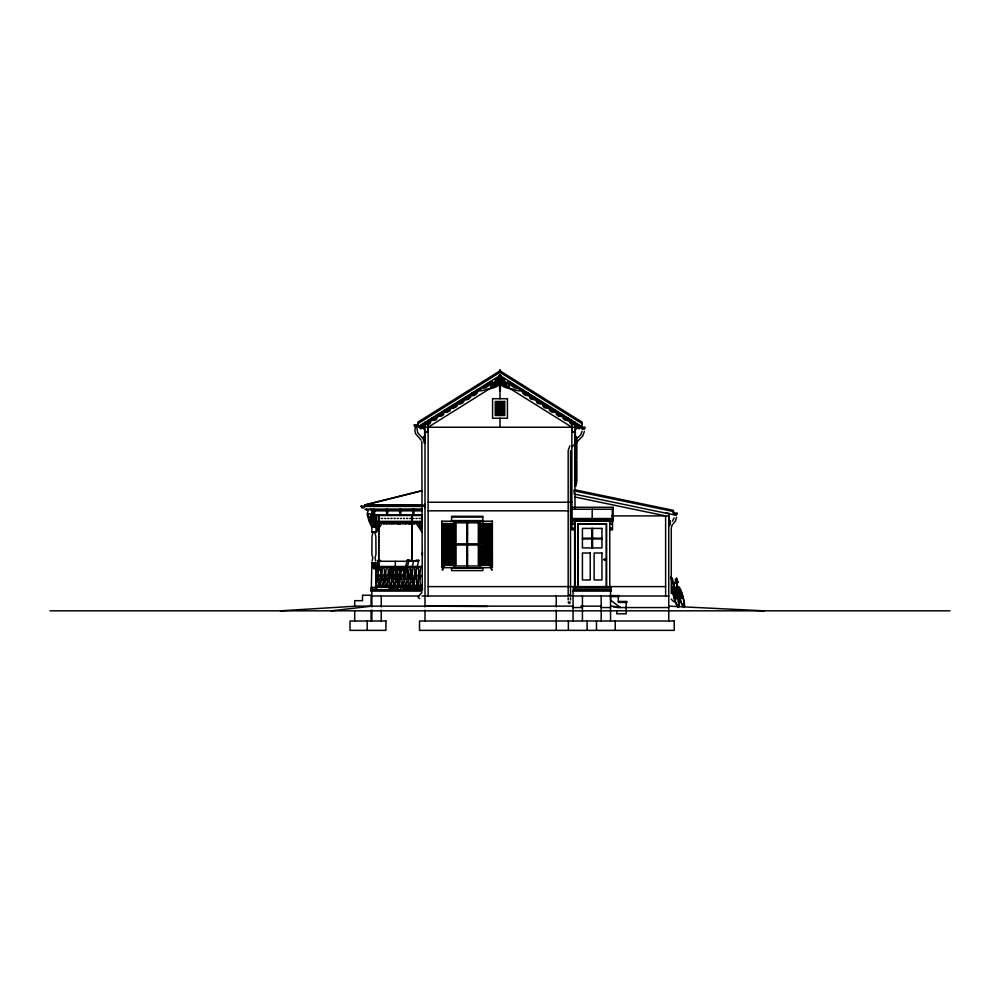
<?xml version="1.0" encoding="UTF-8"?>
<svg xmlns="http://www.w3.org/2000/svg" width="1000" height="1000" viewBox="0 0 1000 1000"><rect width="100%" height="100%" fill="white"/><g stroke="black" fill="none" stroke-linecap="round" stroke-linejoin="round"><path stroke-width="1.5" d="M377.738 571.013L376.562 571.013L376.562 570.163M380.863 570.913L380.863 569.95L376.562 569.95M571.888 420.4L571.875 432.15L575 432.15M422.362 554.05L422.45 552.4M391.262 568.225L390.288 568.225L390.2 569.587L391.175 569.587M376.463 582.575L376.075 579.325M379.888 566.975L380.7 570.237L379.888 585.662L382.612 585.662L381.85 581.237L382.562 575.525L381.8 574.675L382.612 566.975M383.688 566.975L384.5 570.237L383.688 585.662L386.425 585.662L385.662 581.237L386.362 575.525L385.613 574.675L386.425 566.975M387.5 566.975L388.312 570.237L387.5 585.662L390.238 585.662L389.475 581.237L390.175 575.525L389.425 574.675L390.238 566.975M391.312 566.975L392.125 570.237L391.312 585.662L394.038 585.662L393.275 581.237L393.988 575.525L393.225 574.675L394.038 566.975M395.112 566.975L395.925 570.237L395.112 585.662L397.85 585.662L397.088 581.237L397.788 575.525L397.038 574.675L397.85 566.975M398.925 566.975L399.738 570.237L398.925 585.662L401.662 585.662L400.9 581.237L401.6 575.525L400.85 574.675L401.662 566.975M402.738 566.975L403.55 570.237L402.738 585.662L405.462 585.662L404.712 581.237L405.412 575.525L404.65 574.675L405.462 566.975M406.538 566.975L407.362 570.237L406.538 585.662L409.275 585.662L408.512 581.237L409.225 575.525L408.462 574.675L409.275 566.975M410.35 566.975L411.163 570.237L410.35 585.662L413.088 585.662L412.325 581.237L413.025 575.525L412.275 574.675L413.088 566.975M414.162 566.975L414.975 570.237L414.162 585.662L416.9 585.662L416.075 570.237L416.9 566.975M417.962 566.975L418.787 570.237L417.962 585.662L420.7 585.662L419.938 581.237L420.65 575.525L419.888 574.675L420.7 566.975M582.025 431.262L580.8 434.725L574.8 440.812M584.375 431.375L582.663 436.15L572.263 446.65M676.562 517.225L675.425 521.138L672.513 524.525M490.037 566.788C492.337 564.325 490.2 572.175 492.375 569.712M521.825 389.113L522.075 391.175C522.825 395.662 527.225 395.25 529.5 396.225C529.462 401.312 535.525 397.938 536.575 401.438C536.538 405.788 543.513 401.75 542.825 405.9C544.663 410.188 549.712 405.7 549.4 410.1C551.912 414.025 556.125 410.188 556.425 414.412C559.263 418.038 562.525 414.562 563.375 418.762C566.7 421.712 568.888 419.188 570.363 423.425C572.175 425.85 577.625 422.975 575.513 427.413M500.238 390.262L500 391.238L499.762 390.262M403.425 582.2L402.388 587.888L409.9 586.538M412.675 585.05L418.787 560.3L416.125 560.1M389.15 579.875L391.112 569.65M397.362 582.825L398.2 578.5M371.875 562.875L371.287 589.738L371.788 587.388L422.362 587.388L422.362 589.738L370.7 589.738L370.7 591.1L421.962 591.1M371.287 589.738L371.788 587.388M674.15 517.863L672.475 521.163M404.925 569.163L407.337 560.1L408.312 560.1M403.95 579.35L409.025 560.3L412.887 560.662M410 560.3L409.75 561.225L417.562 561.225L418.787 560.3M408.825 579.35L411.425 569.587M412.175 566.8L413.663 561.225L412 560.925M375.737 561.125L375.062 557.9L375.975 554.312L375.875 536.712L375.15 533.35M676.862 583.95C674.712 572.725 676.175 586.525 678.05 586.912A10.862 1.825 74.8 0 1 683.55 598.875A10.862 1.825 74.8 0 1 682.4 605.65A10.862 1.825 74.8 0 1 677.862 587.962L677.362 586.087L678.5 597.225L680.1 600.775C678.625 598.15 680.512 606.225 678.538 601.4L678.713 602.3A10.862 1.825 74.8 0 1 677.412 606.562A10.862 1.825 74.8 0 1 672.975 593.462A10.862 1.825 74.8 0 1 673.512 586.912L673.938 587.525L670.8 577.125L672.288 578.075L673.112 582.163L676.1 582.137L675.2 579.087L676.438 579.275L676.6 577.925L678 582.675L676.95 579.575L677.087 584.65M426.188 423.85C426.2 421.788 424.525 424.188 426.812 424.562C428.562 425.325 431.138 422.925 430.475 421.637C431.512 419.062 437.337 421.763 437.1 417.5C438.438 414.975 444.1 417.525 444 412.775C445.562 411.55 450.838 412.825 450.625 408.638C452.562 407.5 457.438 408.475 457.638 403.938C459.65 404.263 464.175 403.625 464.263 399.787C466.637 400.262 470.625 399.113 471.3 395.312C473.45 396.812 477.413 394.375 477.925 391.175L478.175 389.113M432.812 419.7C433.1 417.7 430.975 419.862 433.113 420.188M439.438 415.562C439.725 413.562 437.6 415.725 439.738 416.037M446.062 411.425C446.35 409.412 444.225 411.587 446.362 411.9M452.688 407.287C452.975 405.275 450.85 407.438 452.987 407.762M459.312 403.137C459.6 401.138 457.475 403.3 459.613 403.625M465.938 399C466.225 397 464.1 399.162 466.238 399.475M472.562 394.862C472.85 392.85 470.725 395.025 472.863 395.337M672.1 525.138L671.275 527.987L671.275 593.575M579.888 426.575C576.3 427.388 576.413 428.275 575 431.262M421.912 592.475L417.95 596.975L419.613 598.638M378.762 566.125L378 574.675L378.75 575.525L378.05 581.237L378.812 585.662L376.075 585.662M500.6 375.85L501.65 377.725L501 379.237L502.5 380.962C496.5 386.737 510.487 388.963 513.263 389.1C518.488 391.175 519.987 391.238 523.925 390.425M527.137 395.337C526.675 393.075 529.487 394.588 527.438 394.862M527.875 394.162L528.45 393.25M533.763 399.475C533.3 397.212 536.112 398.738 534.062 399M534.5 398.3L535.075 397.4M540.388 403.625C539.925 401.362 542.737 402.875 540.688 403.137M541.125 402.45L541.7 401.538M547.013 407.762C546.55 405.5 549.362 407.013 547.312 407.287M547.75 406.587L548.325 405.675M553.638 411.9C553.175 409.637 555.988 411.15 553.938 411.425M554.375 410.725L554.95 409.812M560.262 416.037C559.8 413.775 562.612 415.3 560.562 415.562M561 414.862L561.575 413.963M566.888 420.188C566.425 417.925 569.237 419.438 567.188 419.7M567.625 419.012L568.2 418.1M573.513 424.325C573.05 422.062 575.862 423.575 573.812 423.85M574.25 423.15L574.825 422.238M569.888 445.812L568.175 450.588L568.175 595.363L570.525 595.275L570.525 450.7M499.5 389.938L500.5 389.938M675.625 600.212L673.962 601.875L671.175 599.087M426.488 424.325C425.838 424 422.362 425.55 424.487 427.413M376.075 576.312L376.887 570.237L376.075 569.312M499.225 375.962L500 375.312L500.788 375.962M371.875 587.388L371.287 587.775L376.562 587.775L376.562 589.738L375.975 587.388M417.975 423.65L500 372.375L582.025 423.65M418.862 426.875L478.488 389.613M425 423.913L438.162 415.688M440.788 414.05L478.95 390.2M482.9 387.725L492.1 381.975M498.688 383.125L428.125 427.238L428.125 595.988M444.338 566.788C442.013 564.338 444.2 572.15 441.987 569.712M382.713 522.388C384.2 524.913 385.15 522.238 387.175 523.6C387.6 522.975 390.275 523.387 390.637 523.45C394.113 523.713 396.2 522.362 399.3 524.025C401.55 522.175 404.875 524.05 407.45 523.225C407.863 523.138 408.938 523.875 409.613 523.05C410.037 525.562 411.025 520.887 411.45 524.025C412.987 521.4 414.412 525.575 415.525 522.15M576.175 426.525L579.237 428.95L581.45 426.375L500 375.475L418.55 426.375L420.763 428.95L423.825 426.525M421.275 587.487L414.225 589.35M422.25 587.487L409.35 589.763A46.25 40.05 90 0 1 404.45 589.475M421.938 490.625L365.037 504.85L365.037 506.413L421.925 506.413M365.825 504.85L421.962 490.812M374.712 532.212L375.975 531.925L371.875 531.925L373.15 532.212M373.15 562.875L371.875 563.175L375.975 563.175L374.712 562.875M412.887 585.5L413.025 585.462A3.862 3.337 90 0 1 413.7 585.425M405.438 589.35L415.425 586.65L408.812 588.9L400.55 589.763L400.637 587.388M570.363 595.288L568.763 595.225M412.688 587.863L415.05 587.587M331.25 610.825L371.875 606.138M280.475 610.825L356.25 606.138L573.125 606.138M403.237 589.675L403.988 589.65M378.325 569.487L378.988 569.462M499.613 388.6L499.225 375.312L500 374.538L500.788 375.312L500.387 388.6M495.725 402.625L504.275 402.625M495.725 403.8L504.275 403.8M495.725 404.963L504.275 404.963M495.725 406.138L504.275 406.138M495.725 407.312L504.275 407.312M495.725 408.488L504.275 408.488M495.725 409.65L504.275 409.65M495.725 410.825L504.275 410.825M495.725 412L504.275 412M495.725 413.175L504.275 413.175M495.725 414.338L504.275 414.338M581.25 426.062L581.25 427.238A1.9 1.9 0 0 0 583.2 429.137A1.9 1.9 0 0 0 585.112 427.238L581.3 427.238M415.462 426.463L414.875 430.625L415.538 433.625L421.062 440.062M416.625 426.463L417.7 432.7L422.275 437.875M425 426.375L417.975 426.375L417.962 422.088L500 370.812L582.038 422.088L582.025 426.375L575 426.375M425 427.238L575 427.238M582.025 428.762L584.375 428.762M425 431.262C423.587 428.275 423.7 427.388 420.112 426.575M428.125 431.925L424.613 431.925L424.613 436.213M571.875 431.925L575.388 431.925L575.388 436.213M425 432.15L428.125 432.15L428.113 420.4M423.663 439.15L424.4 439.15M575.625 439.15L576.512 439.15M575.625 459.263L576.512 459.263L576.512 440.637M575.625 460.825L576.512 460.825L576.512 480.95L575.625 480.95M575 483.875L576.138 483.875M575 486.213L575.975 486.175L576.138 481.838M428.125 502.238L571.875 502.238M425.1 504.275L424.9 506.05M421.875 504.85L365.037 504.85L423.175 504.875M365.037 505.238L421.925 505.238M425.1 506.05L361.138 506.05L362.113 507.738M571.287 509.225L613.088 509.225M421.875 509.263L365.625 509.462M365.037 509.462L421.925 509.462M373.438 510.85L371.675 510.85L370.675 509.263M374.613 510.85L386.562 510.85M387.738 510.85L399.688 510.85M400.863 510.85L412.812 510.85M413.988 510.85L421.775 510.85M428.125 510.825L568.75 510.825M373.438 511.188L374.613 511.188M673.438 511.912L673.487 513.075A1.9 1.9 0 0 0 675.387 514.987A1.9 1.9 0 0 0 677.3 513.075L673.487 513.075M665.938 513.175L668.75 513.175M674.225 514.612L676.562 514.612M371.875 514.738L422.362 514.738M375.975 515.513L422.362 515.513M611.862 515.9L668.75 515.9M668.75 516.3L668.75 520.588M451.562 517.075L482.812 517.075M378.438 518.45L379.613 518.45M381.562 518.45L382.738 518.45M384.688 518.45L385.863 518.45M387.812 518.45L388.988 518.45M390.938 518.45L392.113 518.45M394.062 518.45L395.238 518.45M397.188 518.45L398.363 518.45M400.312 518.45L401.488 518.45M403.438 518.45L404.613 518.45M406.562 518.45L407.738 518.45M409.688 518.45L410.863 518.45M412.812 518.45L413.988 518.45M415.938 518.45L417.113 518.45M419.062 518.45L420.238 518.45M571.287 518.525L613.088 518.525M571.287 519.05L613.088 519.05M451.562 520.588L482.812 520.588M571.875 520.712L612.5 520.712M441.962 521.175L453.713 521.175L453.713 567.663L441.962 567.663L441.962 521.175L442.013 567.663M375.975 521.375L422.362 521.375M571.875 521.65L574.612 521.65M609.75 521.65L612.487 521.638M375.975 522.15L422.362 522.15M443.35 523.737L452.325 523.737M482.05 523.737L491.025 523.737M571.875 524.113L574.612 524.113M609.75 524.113L612.487 524.113M443.35 524.913L452.325 524.913M482.05 524.913L491.025 524.913M443.35 526.087L452.325 526.087M482.05 526.087L491.025 526.087M371.875 527.238L369.175 521.6C368.888 519.2 365.712 513.7 368.137 511.287L366.4 509.263M443.35 527.263L452.325 527.263M482.05 527.263L491.025 527.263M571.875 528.2L574.612 528.2M609.75 528.2L612.487 528.2M443.35 528.425L452.325 528.425M482.05 528.425L491.025 528.425M443.35 529.6L452.325 529.6M482.05 529.6L491.025 529.6M574.612 529.812L571.875 529.812L571.875 520.887M609.75 529.812L612.487 529.812L612.487 520.887M443.35 530.775L452.325 530.775M482.05 530.775L491.025 530.775M443.35 531.95L452.325 531.95M482.05 531.95L491.025 531.95M372.463 532.312L375.387 532.312M422.362 532.312L421.775 531.875C420.412 529.938 417.725 525.413 415.337 522.15M443.35 533.112L452.325 533.112M482.05 533.112L491.025 533.112M466.8 533.775L467.575 533.775M443.35 534.288L452.325 534.288M482.05 534.288L491.025 534.288M443.35 535.462L452.325 535.462M482.05 535.462L491.025 535.462M443.35 536.638L452.325 536.638M482.05 536.638L491.025 536.638M443.35 537.8L452.325 537.8M482.05 537.8L491.025 537.8M582.425 538.175L601.95 538.175M443.35 538.975L452.325 538.975M482.05 538.975L491.025 538.975M582.425 538.95L601.95 538.95M443.35 540.15L452.325 540.15M482.05 540.15L491.025 540.15M443.35 541.325L452.325 541.325M482.05 541.325L491.025 541.325M443.35 542.487L452.325 542.487M482.05 542.487L491.025 542.487M454.688 545.013L479.688 545.013M443.35 545.438L452.325 545.438M482.05 545.438L491.025 545.438M443.35 546.613L452.325 546.613M482.05 546.613L491.025 546.613M443.35 547.788L452.325 547.788M482.05 547.788L491.025 547.788M443.35 548.962L452.325 548.962M482.05 548.962L491.025 548.962M443.35 550.125L452.325 550.125M482.05 550.125L491.025 550.125M443.35 551.3L452.325 551.3M482.05 551.3L491.025 551.3M443.35 552.475L452.325 552.475M482.05 552.475L491.025 552.475M443.35 553.65L452.325 553.65M482.05 553.65L491.025 553.65M443.35 554.812L452.325 554.812M482.05 554.812L491.025 554.812M466.8 555.062L467.575 555.062M443.35 555.988L452.325 555.988M482.05 555.988L491.025 555.988M443.35 557.163L452.325 557.163M482.05 557.163L491.025 557.163M443.35 558.337L452.325 558.337M482.05 558.337L491.025 558.337M443.35 559.5L452.325 559.5M482.05 559.5L491.025 559.5M380.462 560.462L377.738 560.462L377.738 566.638M377.738 560.662L380.462 560.662L380.475 561.587M443.35 560.675L452.325 560.675M482.05 560.675L491.025 560.675M409.4 560.925L415.9 560.925M380.475 561.287L407.188 561.287M443.35 561.85L452.325 561.85M482.05 561.85L491.025 561.85M372.362 562.775L375.487 562.775M443.35 563.025L452.325 563.025M482.05 563.025L491.025 563.025M443.35 564.188L452.325 564.188M482.05 564.188L491.025 564.188M376.075 566.487L422.362 566.487M376.075 566.975L422.362 566.975M451.562 568.25L482.812 568.25M378 568.587L380.863 568.587M377.738 569.637L376.562 569.637L376.562 571.013M399.963 569.587L398.988 569.587L399.9 569.65L398.862 575.037L392.35 575.037M393.775 569.8L392.8 569.8L404.562 570.55M402.562 569.8L401.587 569.8L404.525 569.987M404.688 575.4L376.562 575.4L376.562 578.9L389.062 578.9M414.625 575.675L420.238 575.675M420.6 575.675L422.163 575.675M376.562 579.712L389.062 579.712M398.2 579.712L395.312 579.712L395.312 578.9M376.075 585.438L422.362 585.438M376.075 586.025L422.362 586.025M428.125 586.613L665.625 586.613M573.438 587.2L610.938 587.2M573.05 591.1L611.325 591.1L611.325 589.738L573.05 589.738L573.05 620.988M610.55 595.588L619.138 595.588L619.138 596.575L610.513 596.575L610.55 600.138L620.425 607.55M371.875 595.988L418.925 595.988M421.962 595.988L610.55 595.988M610.938 595.988L668.75 595.988M675.913 598.375L677.9 599.412A9.425 1.587 74.8 0 1 677.288 605.462A9.425 1.587 74.8 0 1 673.075 592.5C672.45 582.438 675.612 594.05 675.913 598.362M618.362 601.45L626.95 601.45L626.95 602.425L618.325 602.425L618.325 596.575M580.925 606.138L601.188 606.138M573.05 607.55L582.425 607.55M601.175 607.55L610.55 607.55M616.8 607.55L668.75 607.55M50 610.825L950 610.825M425 606.138L487.45 606.5M613.9 607.225L620.138 607.263M378.325 568.85L378.988 568.825M668.75 606.138L764.062 610.825M404.363 578.8L410.012 579.138M394.3 578.5L400.112 578.837M404.462 579.1L407.375 579.263M391.763 578.638L401.662 579.212M390.288 568.225L403.462 569.062M401.538 575.163L404.375 575.363M394.963 575.037L403.675 575.65M391.763 575.163L398.888 575.662M610.55 606.138L619.025 606.9M407.337 560.1L409.025 560.3M574.225 490.85L673.438 511.512M575 497.025L665.625 515.9L665.625 595.988M395.3 586.587L396.087 586.9M395.112 586.9L397.35 587.788M521.512 389.613L581.138 426.875M507.9 381.975L517.1 387.725M521.05 390.2L559.212 414.05M561.838 415.688L575 423.913M501.312 383.125L571.875 427.238L571.875 509.4M376.562 587.775L376.062 587.388L375.975 589.738L375.975 562.875M499.4 375.85L498.35 377.725L499 379.237L497.5 380.962C503.5 386.737 489.513 388.963 486.737 389.1C481.512 391.15 480 391.25 476.075 390.425M471.55 393.25L472.125 394.162M464.925 397.4L465.5 398.3M458.3 401.538L458.875 402.45M451.675 405.675L452.25 406.587M445.05 409.812L445.625 410.725M438.425 413.963L439 414.862M431.8 418.1L432.375 419.012M425.175 422.238L425.75 423.15M421.812 441.337L422.3 590.337M372.125 561.125L372.8 557.9L371.875 554.312L371.975 536.712L372.7 533.35M422.362 554.312L422.537 555.5M626.138 602.425L626.175 613.8L616.8 613.8L616.8 610.675M670.35 524.275L670.35 521.175L668.913 521.175L668.913 525.812M670.138 521.175L670.138 524.275M669.688 521.175L669.688 525.812M668.75 513.763L668.75 620.988M615.237 620.988L615.237 630.363M612.3 509.225L612.3 518.525M610.938 586.613L610.938 588.95L573.438 588.95L573.438 586.613M610.55 591.1L610.55 620.988M609.763 520.2L609.763 586.613M606.638 586.613L606.638 523.713L577.737 523.713L577.737 586.613M606.25 587.2L606.25 524.113L578.125 524.113L578.125 587.2M601.175 595.988L601.175 620.988M596.487 620.988L596.487 630.363M592.575 528.4L592.575 547.938M592.188 509.225L592.188 520.975M591.8 528.4L591.8 547.938M587.112 620.988L587.112 630.363M582.425 595.988L582.425 620.988M576.013 442.113L576.013 459.263M576.013 460.825L576.013 480.95M575.938 436.8L575.938 483.288M575.163 439.9L575.163 436.8L576.6 436.8L576.6 483.288L575.163 483.288L575.163 443M575 422.35L575 490.812M575 492.863L575 509.4M575 520.513L575 589.738M574.612 520.2L574.612 586.613M572.075 509.225L572.075 518.525M570.525 597.812L570.525 599.938M568.362 620.988L568.362 630.363M568.175 597.812L568.175 599.938M556.25 595.988L556.25 606.925M556.25 610.05L556.25 630.363M500.613 371.2L500 369.637L499.387 371.2M500 388.275L500 398.713M500 418.25L500 427.275M482.812 565.175L482.812 516.3L451.562 516.3L451.562 520.95M482.812 567.487L482.812 570.588L451.562 570.588L451.562 567.487M480.075 520.588L480.075 568.25M478.325 545.013L478.325 566L456.05 566L456.05 545.013M467.575 522.837L467.575 543.837M467.575 545.013L467.575 566M466.8 522.837L466.8 543.837M466.8 545.013L466.8 566M454.3 520.588L454.3 568.25M453.663 521.175L453.663 567.663M425 422.35L425 606.925M425 610.05L425 620.988M424.837 443L424.837 436.8L423.4 436.8L423.4 439.9M424.7 506.05L424.7 507.7M424.387 436.8L424.387 439.9M424.188 436.8L424.188 439.9M424.062 436.8L424.062 443M423.612 436.8L423.612 439.9M421.775 515.513L421.775 521.375M414.75 522.15L414.75 524.113M413.988 509.263L413.988 513.362L412.812 513.362L412.812 509.263M413.188 522.15L413.188 524.113M412.062 516.038L412.05 517.375M412.062 518.737L412.05 520.087M412.062 524.163L412.05 525.5M412.062 526.862L412.05 528.212M412.062 529.575L412.05 530.913M412.062 532.275L412.05 533.625M412.062 534.987L412.05 536.325M412.062 537.7L412.05 539.038M412.062 540.4L412.05 541.75M412.062 543.112L412.05 544.45M412.062 545.825L412.05 547.163M412.062 548.525L412.05 549.862M412.062 551.237L412.05 552.575M412.062 553.938L412.05 555.288M412.062 556.65L412.05 557.987M412.062 559.362L412.05 560.7M411.85 515.35L411.962 521.45M411.95 522.788L411.863 561.388M411.625 522.15L411.625 524.113M410.062 522.15L410.062 524.113M408.5 522.15L408.5 524.113M406.938 522.15L406.938 524.113M405.375 522.15L405.375 524.113M403.812 522.15L403.812 524.113M402.25 522.15L402.25 524.113M400.863 509.263L400.863 513.362L399.688 513.362L399.688 509.263M400.688 522.15L400.688 524.113M399.125 522.15L399.125 524.113M397.9 587.388L397.9 589.738M397.562 522.15L397.562 524.113M396 522.15L396 524.113M395.312 561.287L395.312 568.15M395.312 569.525L395.312 574.963M394.438 522.15L394.438 524.113M392.875 522.15L392.875 524.113M391.312 522.15L391.312 524.113M389.75 522.15L389.75 524.113M388.188 522.15L388.188 524.113M387.738 509.263L387.738 513.362L386.562 513.362L386.562 509.263M386.625 522.15L386.625 524.113M385.062 522.15L385.062 524.113M383.5 522.15L383.5 524.113M383.013 522.15C380.637 525.225 377.925 530 376.562 531.875L375.975 532.312L375.975 514.738M381.25 595.988L381.25 606.925M381.25 610.05L381.25 620.988M378.775 515.35L378.775 516.025M378.762 517.388L378.775 518.725M378.762 520.1L378.775 521.438M378.775 524.15L378.762 522.8L378.562 524.837M378.775 526.85L378.762 525.513L378.675 569.5M378.762 528.225L378.775 529.562M378.762 530.925L378.775 532.263M378.762 533.638L378.775 534.975M378.762 536.337L378.775 537.688M378.762 539.05L378.775 540.388M378.762 541.763L378.775 543.1M378.762 544.462L378.775 545.812M378.762 547.175L378.775 548.513M378.762 549.888L378.775 551.225M378.762 552.587L378.775 553.925M378.762 555.3L378.775 556.638M378.762 558L378.775 559.35M378.762 560.712L378.775 562.05M378.762 563.425L378.775 564.763M378.663 515.363L378.663 521.45M376.562 515.513L376.562 521.375M374.613 509.263L374.613 527.238L373.438 527.238L373.438 509.263M371.875 509.263L371.875 532.212M371.875 591.1L371.875 606.925M371.875 610.05L371.875 620.988M371.087 605.812L371.087 595.2L362.5 595.2L362.5 600.675L354.688 600.675L354.688 606.138M371.087 610.363L371.087 620.988M367.188 620.988L367.188 630.363M354.688 610.588L354.688 620.988M418.425 581.85A1.487 1.487 0 0 1 417.975 583.188M414.613 581.85A1.487 1.487 0 0 1 414.162 583.188M410.8 581.85A1.487 1.487 0 0 1 410.35 583.188M406.987 581.85A1.487 1.487 0 0 1 406.538 583.188M403.188 581.85A1.487 1.487 0 0 1 402.738 583.188M399.375 581.85A1.487 1.487 0 0 1 398.925 583.188M395.562 581.85A1.487 1.487 0 0 1 395.112 583.188M391.763 581.85A1.487 1.487 0 0 1 391.312 583.188M387.95 581.85A1.487 1.487 0 0 1 387.5 583.188M384.137 581.85A1.487 1.487 0 0 1 383.688 583.188M380.337 581.85A1.487 1.487 0 0 1 379.888 583.188M376.525 581.85A1.487 1.487 0 0 1 376.075 583.188M398.1 589.712A46.25 40.05 -90 0 1 393.25 589.087L385.525 586.587L394.225 589.087A46.25 40.05 -90 0 0 396.637 589.475M364.988 506.05A1.9 1.9 0 0 1 364.925 506.538M364.438 507.388A1.9 1.9 0 0 1 361.188 506.05M422.163 426.8L421.075 428.25C418.075 428.825 428.5 419.312 422.163 426.8M428.787 422.663L427.7 424.113C424.7 424.688 435.125 415.175 428.787 422.663M435.412 418.512L434.325 419.975C431.325 420.538 441.75 411.037 435.412 418.512M442.038 414.375L440.95 415.838C437.975 416.4 448.375 406.912 442.038 414.375M448.663 410.238L447.575 411.7C444.575 412.262 455 402.75 448.663 410.238M455.288 406.1L454.2 407.55C451.2 408.125 461.625 398.612 455.288 406.1M461.912 401.95L460.825 403.413C457.825 403.975 468.25 394.475 461.912 401.95M468.537 397.812L467.45 399.275C464.45 399.837 474.875 390.337 468.537 397.812M475.163 393.675L474.075 395.138C471.075 395.7 481.5 386.188 475.163 393.675M516.938 388.038C512.275 389.025 499.387 373.3 516.938 388.038M493.088 384.85L493.075 385.688C486.962 391.95 492.875 378.75 497.238 382.337L496.712 385.175L495.012 385.5L494.825 384.15C499.3 384.938 493.45 379.712 493.088 384.85M677.362 595.85L673.7 584.587L677.362 595.85M502.337 379.175C505.8 382.463 505.625 377.95 502.337 379.175M526.775 394.312L525.4 395L522.8 391.012L526.512 393.2L525.4 393.212L525.575 394.562L526.775 394.312M533.4 398.462L532.025 399.137L529.425 395.15L533.138 397.337L532.025 397.362L532.2 398.7L533.4 398.462M540.025 402.6L538.65 403.275L536.05 399.288L539.763 401.475L538.65 401.5L538.825 402.837L540.025 402.6M546.65 406.737L545.275 407.413L542.675 403.438L546.388 405.625L545.275 405.637L545.45 406.987L546.65 406.737M553.275 410.875L551.9 411.562L549.3 407.575L553.013 409.762L551.9 409.775L552.075 411.125L553.275 410.875M559.9 415.025L558.525 415.7L555.925 411.712L559.637 413.9L558.663 413.875L558.7 415.262L559.9 415.025M566.525 419.162L565.15 419.837L562.55 415.85L566.263 418.038L565.15 418.062L565.325 419.4L566.525 419.162M573.15 423.3L571.775 423.975L569.175 420L572.888 422.188L571.775 422.2L571.95 423.55L573.15 423.3M579.775 427.438L578.4 428.125L575.8 424.137L579.513 426.325L578.4 426.337L578.575 427.688L579.775 427.438M681.162 596.812L681.625 598.538L678.312 589.163A9.425 1.587 74.8 0 0 681.25 602.275A9.425 1.587 74.8 0 0 684.1 604.025A9.425 1.587 74.8 0 0 680.662 590.612L678.8 587.938L681.162 596.838M420.875 526.163C418.462 525.45 420.45 524.975 420.825 523.938C417.738 521.763 418.963 528.825 421.488 526.975C419.588 535.375 424.087 521.55 420.875 526.163M503.237 383.275L503.837 384.513L505.175 384.15L504.988 385.5L502.75 384.613L502.762 382.337C507.125 378.75 513.038 391.95 506.925 385.688L505.387 382.3L503.237 383.275M603.938 559.45C604.888 562.438 606.25 557.35 603.938 559.45M372.825 565.775C374.725 576.3 376.362 556.775 372.825 565.775M374.963 564.462C374.1 568.987 371.75 563.138 374.963 564.462M377.738 524.4C379.375 525.825 375.85 524.625 378.15 523.513C381.6 524.175 377.362 527.812 376.838 527.7C377.925 532.35 375.4 521.95 377.45 526.6C377.962 527.438 380.15 523.013 377.738 524.4M482.675 387.525C485.662 391.7 502.312 371.375 482.675 387.525M422.275 587.388L421.775 589.738L422.362 587.388M677.337 589.525L677.55 590.5L676.4 583.05L673.462 583.25L677.425 595.525C679.013 598.075 675.35 582.013 677.337 589.525M481.087 388.8L479.825 389.312L481.087 388.8M377.337 576.287L377.55 579.4L377.337 576.287M381.15 576.287L381.362 579.4L381.15 576.287M384.963 576.287L385.163 579.4L384.963 576.287M388.775 576.287L388.975 579.4L388.775 576.287M392.575 576.287L392.788 579.4L392.575 576.287M396.388 576.287L396.587 579.4L396.388 576.287M400.2 576.287L400.4 579.4L400.2 576.287M404 576.287L404.212 579.4L404 576.287M407.812 576.287L408.013 579.4L407.812 576.287M411.625 576.287L411.825 579.4L411.625 576.287M415.425 576.287L415.637 579.4L415.425 576.287M419.237 576.287L419.438 579.4L419.237 576.287M676.85 580.75L677.237 583L676.862 580.775M568.337 602.275C568.85 605.712 572.275 600.588 568.337 602.275M368.275 513.725L368.225 516.062C370.825 516.613 368.787 519.212 369.95 521.737L370.812 522.15L370.812 514.05L368.275 513.725M520.175 389.312L518.913 388.8L520.175 389.312M377.25 523.312L376.562 524.075L376.562 522.737L378.025 522.737L377.25 523.312M381.1 522.775L379.075 522.737L381.1 522.775M497.675 379.325C493.45 382.537 495.225 377.55 497.675 379.325M419.263 522.737L417.238 522.775L419.263 522.737M507.425 398.713L492.575 398.713L492.575 418.25L507.425 418.25L507.425 398.713M504.688 401.45L495.312 401.45L495.312 415.513L504.688 415.513L504.688 401.45M504.3 401.838L495.7 401.838L495.7 415.125L504.3 415.125L504.3 401.838M417.925 424.812L414.062 424.812A1.9 1.9 0 0 0 416.012 426.725A1.9 1.9 0 0 0 417.925 424.812M575 489.837L574.225 489.837L574.225 494.062L673.438 514.738L673.438 510.35L575 489.837M613.088 507.275L571.287 507.275L571.287 520.975L613.088 520.975L613.088 507.275M479.688 520.988L454.688 520.988L454.688 567.863L479.688 567.863L479.688 520.988M492.4 521.175L480.662 521.175L480.662 567.663L492.4 567.663L492.375 521.175M421.775 522.737C418.575 521.388 422.85 525.875 421.775 522.737M478.325 522.837L456.05 522.837L456.05 543.837L478.325 543.837L478.325 522.837M452.3 523.525L443.325 523.525L443.325 543.638L452.3 543.638L452.3 523.525M491.037 523.525L482.062 523.525L482.062 543.638L491.037 543.638L491.037 523.525M601.95 528.4L582.425 528.4L582.425 547.938L601.95 547.938L601.95 528.4M452.3 545.2L443.325 545.2L443.325 565.325L452.3 565.325L452.3 545.2M491.037 545.2L482.062 545.2L482.062 565.325L491.037 565.325L491.037 545.2M590.237 553.013L582.425 553.013L582.425 579.963L590.237 579.963L590.237 553.013M601.95 553.013L594.138 553.013L594.138 579.963L601.95 579.963L601.95 553.013M385.938 620.988L350 620.988L350 630.363L385.938 630.363L385.938 620.988M674.225 620.988L419.525 620.988L419.525 630.363L674.225 630.363L674.225 620.988M677.6 598.188L675.738 597L674.438 589.163L677.6 598.188"/></g></svg>
